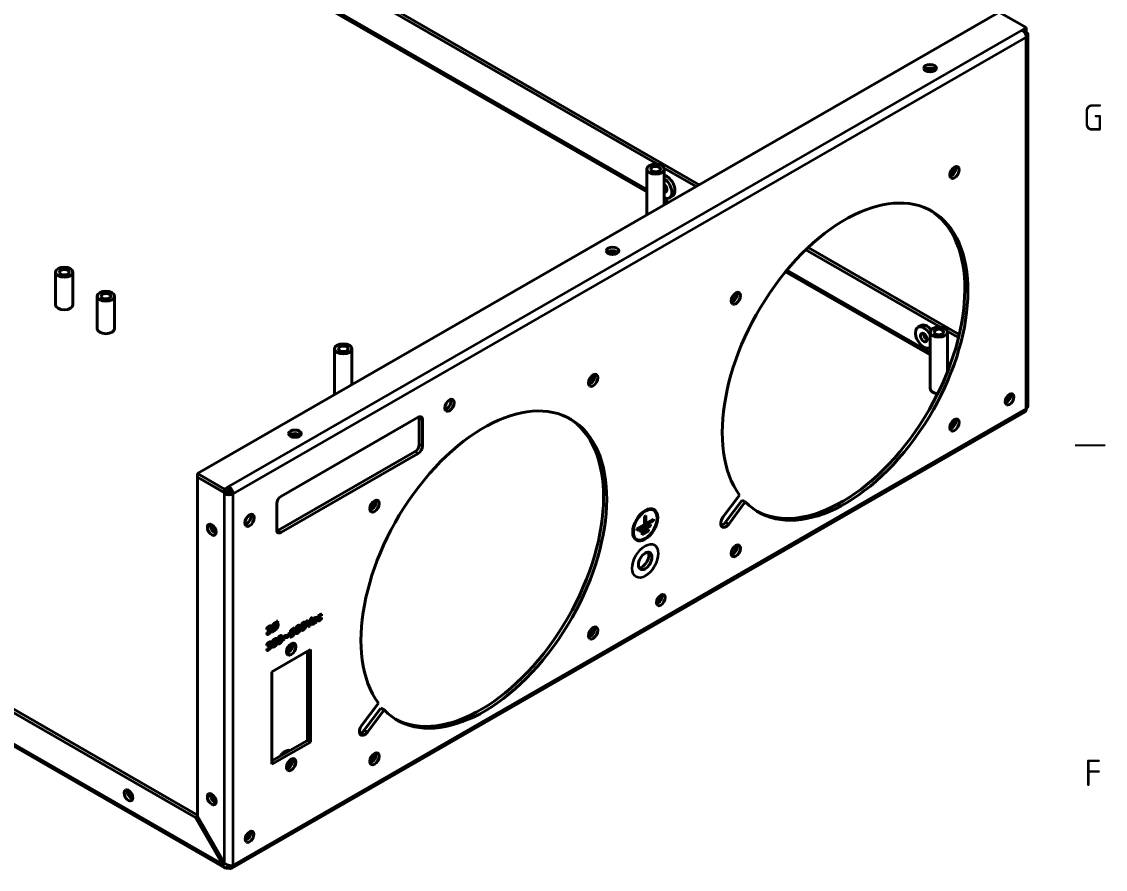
# Model space of a CAD drawing. Header units: millimetres. Extents: x 0 to 1682, y 0 to 1188.
# Drawn here: x 1403.5 to 1648.8, y 794.9 to 986.9 of the extents above; entities that cross this region are included whole.
import ezdxf

# ---------------------------------------------------------------- set-up
doc = ezdxf.new("R2010")
doc.units = ezdxf.units.MM
doc.header["$LTSCALE"] = 2
doc.layers.get('0').update_dxf_attribs({"color": 3, "lineweight": 25})
for name, color, linetype, lineweight in [('가시적인 것(ISO)', 3, 'Continuous', 40), ('가시적인 좁은 것(ISO)', 3, 'Continuous', 35), ('경계(ISO)', 7, 'Continuous', 25)]:
    doc.layers.add(name, color=color, linetype=linetype, lineweight=lineweight)
doc.styles.add('문자 텍스트_PSTEK_POSCO', font='isocp.shx')

# ---------------------------------------------------------------- blocks, each defined once
blk = doc.blocks.new('경계 Default Border')
at = {"layer": '경계(ISO)'}
blk.add_line((821, 445.5), (824.4, 445.5), dxfattribs=at)
at = {"layer": '경계(ISO)', "color": 2, "char_height": 3, "attachment_point": 7, "style": '문자 텍스트_PSTEK_POSCO'}
for s, insert in [('G', (821.88, 481.1)), ('F', (822.04, 406.87))]:
    blk.add_mtext(s, dxfattribs=dict(at, insert=insert))

msp = doc.modelspace()

# ---------------------------------------------------------------- linework, layer by layer
at = {"layer": '가시적인 것(ISO)'}
for p, q in [((1556.857, 949.985), (1403.705, 1038.179)), ((1547.377, 954.629), (1402.998, 1037.772)), ((1624.765, 989.091), (1443.275, 884.577)), ((1630.894, 985.562), (1624.765, 989.091)), ((1629.951, 985.019), (1630.894, 985.562)), ((1630.49, 984.512), (1630.894, 984.744)), ((1630.518, 984.473), (1630.894, 984.69)), ((1630.619, 984.313), (1630.894, 984.472)), ((1630.894, 984.69), (1630.846, 984.717)), ((1630.894, 984.744), (1630.894, 985.562)), ((1630.894, 984.69), (1630.894, 984.472)), ((1631.284, 900.011), (1631.284, 983.929)), ((1545.017, 943.167), (1545.017, 953.52)), ((1556.15, 949.578), (1548.91, 953.746)), ((1548.95, 945.432), (1548.95, 953.52)), ((1550.813, 947.4), (1550.106, 946.993)), ((1611.488, 917.71), (1581.007, 935.263)), ((1615.739, 916.077), (1581.54, 935.771)), ((1222.214, 933.665), (1442.775, 806.653)), ((1222.922, 934.073), (1443.275, 807.18)), ((1411.138, 922.795), (1411.138, 930.153)), ((1415.071, 922.795), (1415.071, 930.153)), ((1449.431, 795.282), (1216.349, 929.505)), ((1420.566, 917.366), (1420.566, 924.723)), ((1424.499, 917.366), (1424.499, 924.723)), ((1607.077, 918.089), (1606.37, 917.682)), ((1609.128, 903.792), (1609.128, 916.601)), ((1615.567, 915.361), (1613.021, 916.827)), ((1613.061, 907.589), (1613.061, 916.601)), ((1474.306, 902.447), (1474.306, 912.8)), ((1478.24, 904.712), (1478.24, 912.8)), ((1609.128, 913.116), (1609.031, 913.06)), ((1630.616, 898.566), (1451.011, 795.138)), ((1462.131, 879.389), (1493.243, 897.306)), ((1493.479, 891.17), (1493.479, 897.166)), ((1494.186, 896.758), (1494.186, 890.763)), ((1461.424, 871.621), (1492.536, 889.537)), ((1493.243, 889.13), (1462.131, 871.213)), ((1443.275, 884.577), (1443.275, 883.76)), ((1449.403, 881.048), (1443.275, 884.577)), ((1443.275, 883.76), (1449.403, 880.231)), ((1443.322, 883.732), (1443.275, 883.705)), ((1443.275, 883.705), (1449.403, 880.176)), ((1443.275, 806.943), (1443.275, 883.705)), ((1449.403, 881.048), (1450.346, 881.591)), ((1449.403, 880.231), (1449.403, 881.048)), ((1450.346, 880.774), (1450.346, 881.591)), ((1449.403, 880.231), (1450.346, 880.774)), ((1449.403, 880.176), (1450.11, 880.583)), ((1450.11, 880.365), (1449.403, 879.958)), ((1449.403, 879.958), (1449.403, 880.176)), ((1450.11, 880.583), (1450.063, 880.611)), ((1450.11, 880.583), (1450.11, 880.365)), ((1450.581, 880.365), (1451.288, 879.958)), ((1562.23, 874.644), (1565.997, 879.668)), ((1562.816, 873.517), (1566.582, 878.54)), ((1566.582, 878.54), (1567.289, 878.133)), ((1461.188, 871.761), (1461.188, 877.756)), ((1546.623, 876.403), (1546.627, 876.401)), ((1567.289, 878.133), (1563.523, 873.109)), ((1542.746, 871.658), (1546.517, 873.829)), ((1544.462, 874.831), (1544.792, 875.021)), ((1544.462, 874.831), (1544.466, 874.829)), ((1544.462, 873.033), (1544.462, 874.831)), ((1544.796, 875.019), (1544.466, 874.829)), ((1544.466, 874.829), (1544.466, 873.03)), ((1544.792, 875.021), (1544.796, 875.019)), ((1544.796, 873.22), (1544.796, 875.019)), ((1544.796, 873.225), (1546.512, 874.214)), ((1546.517, 874.211), (1544.796, 873.22)), ((1546.512, 874.214), (1546.517, 874.211)), ((1546.517, 873.829), (1546.517, 874.211)), ((1542.741, 872.042), (1544.462, 873.033)), ((1542.741, 872.042), (1542.746, 872.039)), ((1542.741, 871.66), (1542.741, 872.042)), ((1542.741, 871.66), (1542.746, 871.658)), ((1544.466, 873.03), (1542.746, 872.039)), ((1542.746, 872.039), (1542.746, 871.658)), ((1543.448, 871.632), (1545.805, 872.989)), ((1543.448, 871.632), (1543.453, 871.629)), ((1543.448, 871.25), (1543.448, 871.632)), ((1543.448, 871.25), (1543.453, 871.247)), ((1545.81, 872.986), (1543.453, 871.629)), ((1543.453, 871.247), (1545.81, 872.605)), ((1543.453, 871.629), (1543.453, 871.247)), ((1543.919, 871.085), (1545.334, 871.9)), ((1543.919, 871.085), (1543.924, 871.083)), ((1543.919, 870.704), (1543.919, 871.085)), ((1545.338, 871.897), (1543.924, 871.083)), ((1543.924, 870.701), (1545.338, 871.516)), ((1543.924, 871.083), (1543.924, 870.701)), ((1544.462, 873.033), (1544.466, 873.03)), ((1545.334, 871.9), (1545.338, 871.897)), ((1545.338, 871.516), (1545.338, 871.897)), ((1545.805, 872.989), (1545.81, 872.986)), ((1545.81, 872.605), (1545.81, 872.986)), ((1542.63, 869.471), (1542.635, 869.468)), ((1543.919, 870.704), (1543.924, 870.701)), ((1467.841, 851.148), (1468.209, 851.36)), ((1467.846, 851.145), (1468.214, 851.357)), ((1468.209, 851.36), (1468.214, 851.357)), ((1468.214, 851.357), (1468.522, 850.425)), ((1468.519, 850.435), (1468.824, 851.714)), ((1468.522, 850.425), (1468.829, 851.711)), ((1469.188, 851.918), (1468.702, 850.003)), ((1468.824, 851.714), (1469.183, 851.921)), ((1468.824, 851.714), (1468.829, 851.711)), ((1468.829, 851.711), (1469.188, 851.918)), ((1469.183, 851.921), (1469.188, 851.918)), ((1469.305, 851.264), (1469.305, 851.563)), ((1469.305, 851.563), (1469.309, 851.56)), ((1469.309, 851.262), (1469.309, 851.56)), ((1469.886, 851.5), (1469.886, 851.506)), ((1469.886, 851.5), (1469.89, 851.497)), ((1469.89, 851.497), (1469.89, 851.504)), ((1470.123, 851.954), (1470.128, 851.951)), ((1470.218, 851.715), (1470.218, 850.876)), ((1471.285, 851.888), (1471.327, 851.912)), ((1471.285, 851.888), (1471.29, 851.885)), ((1471.332, 852.356), (1471.29, 852.332)), ((1471.29, 851.885), (1471.332, 851.91)), ((1471.327, 852.688), (1471.332, 852.685)), ((1471.327, 851.912), (1471.332, 851.91)), ((1471.332, 852.685), (1471.332, 852.356)), ((1471.332, 851.91), (1471.332, 851.58)), ((1458.97, 849.239), (1458.97, 849.589)), ((1458.97, 849.589), (1458.974, 849.586)), ((1458.97, 849.239), (1458.974, 849.237)), ((1458.974, 849.237), (1458.974, 849.586)), ((1459.004, 849.254), (1458.974, 849.237)), ((1459.238, 849.176), (1459.294, 849.209)), ((1459.238, 848.889), (1459.238, 849.176)), ((1459.238, 849.176), (1459.242, 849.174)), ((1459.242, 849.174), (1459.299, 849.206)), ((1459.242, 848.886), (1459.242, 849.174)), ((1459.303, 848.921), (1459.242, 848.886)), ((1459.692, 849.313), (1459.692, 849.297)), ((1459.855, 850.05), (1459.86, 850.048)), ((1459.892, 849.306), (1459.897, 849.304)), ((1460.169, 848.575), (1460.346, 848.985)), ((1460.174, 848.572), (1460.351, 848.982)), ((1460.339, 848.989), (1460.344, 848.986)), ((1460.484, 848.948), (1460.37, 848.685)), ((1460.54, 849.425), (1460.993, 850.486)), ((1460.998, 850.484), (1460.543, 849.418)), ((1460.644, 849.321), (1461.101, 850.39)), ((1461.154, 850.86), (1461.251, 851.086)), ((1461.154, 850.86), (1461.159, 850.858)), ((1461.159, 850.858), (1461.256, 851.083)), ((1461.251, 851.086), (1461.451, 851.201)), ((1461.251, 851.086), (1461.256, 851.083)), ((1461.256, 851.083), (1461.455, 851.198)), ((1461.455, 851.198), (1461.294, 850.823)), ((1461.299, 850.82), (1461.303, 850.818)), ((1461.451, 851.201), (1461.455, 851.198)), ((1464.314, 849.116), (1465.251, 849.656)), ((1464.314, 848.198), (1464.314, 849.116)), ((1464.314, 849.116), (1464.318, 849.114)), ((1464.318, 849.114), (1465.256, 849.654)), ((1464.318, 848.195), (1464.318, 849.114)), ((1465.256, 849.345), (1464.654, 848.998)), ((1464.654, 848.998), (1464.654, 848.727)), ((1465.251, 849.656), (1465.256, 849.654)), ((1465.256, 849.654), (1465.256, 849.345)), ((1466.368, 850.184), (1466.373, 850.181)), ((1466.864, 849.065), (1466.869, 849.062)), ((1467.607, 850.897), (1467.612, 850.894)), ((1468.327, 849.792), (1467.841, 851.148)), ((1467.841, 851.148), (1467.846, 851.145)), ((1468.332, 849.79), (1467.846, 851.145)), ((1468.327, 849.792), (1468.332, 849.79)), ((1468.702, 850.003), (1468.332, 849.79)), ((1469.305, 851.264), (1469.309, 851.262)), ((1469.338, 851.278), (1469.309, 851.262)), ((1469.311, 850.433), (1469.316, 850.43)), ((1469.883, 851.011), (1469.883, 851.26)), ((1469.883, 851.011), (1469.888, 851.008)), ((1469.883, 850.689), (1469.883, 850.81)), ((1469.883, 850.689), (1469.888, 850.686)), ((1469.888, 851.264), (1469.888, 851.008)), ((1470.218, 850.876), (1469.888, 850.686)), ((1469.888, 850.686), (1469.888, 850.817)), ((1470.531, 851.206), (1470.535, 851.203)), ((1458.928, 848.423), (1458.963, 848.443)), ((1458.928, 848.068), (1458.928, 848.423)), ((1458.928, 848.423), (1458.933, 848.42)), ((1458.928, 848.068), (1458.933, 848.065)), ((1458.933, 848.42), (1458.967, 848.44)), ((1458.933, 848.065), (1458.933, 848.42)), ((1458.963, 848.443), (1458.967, 848.44)), ((1459.238, 848.889), (1459.242, 848.886)), ((1460.169, 848.575), (1460.174, 848.572)), ((1460.37, 848.685), (1460.174, 848.572)), ((1460.98, 846.447), (1460.98, 846.441)), ((1461.122, 847.156), (1461.126, 847.154)), ((1462.299, 847.84), (1462.303, 847.837)), ((1462.676, 846.904), (1462.681, 846.901)), ((1462.927, 847.043), (1462.681, 846.901)), ((1463.341, 847.877), (1463.346, 847.874)), ((1463.355, 847.422), (1463.36, 847.419)), ((1463.768, 848.254), (1464.014, 848.396)), ((1463.768, 848.254), (1463.773, 848.251)), ((1463.773, 848.251), (1464.019, 848.393)), ((1464.014, 848.396), (1464.019, 848.393)), ((1464.253, 847.868), (1464.285, 847.886)), ((1464.253, 847.511), (1464.253, 847.868)), ((1464.253, 847.868), (1464.258, 847.865)), ((1464.253, 847.511), (1464.258, 847.509)), ((1464.258, 847.865), (1464.29, 847.883)), ((1464.258, 847.509), (1464.258, 847.865)), ((1464.285, 847.886), (1464.29, 847.883)), ((1464.314, 848.198), (1464.318, 848.195)), ((1464.349, 848.213), (1464.318, 848.195)), ((1465.177, 848.889), (1465.182, 848.886)), ((1465.626, 848.352), (1465.63, 848.349)), ((1458.928, 844.804), (1458.963, 844.824)), ((1458.928, 844.449), (1458.928, 844.804)), ((1458.928, 844.804), (1458.933, 844.801)), ((1458.928, 844.449), (1458.933, 844.446)), ((1458.933, 844.801), (1458.967, 844.821)), ((1458.933, 844.446), (1458.933, 844.801)), ((1458.963, 844.824), (1458.967, 844.821)), ((1458.97, 845.62), (1458.97, 845.97)), ((1458.97, 845.97), (1458.974, 845.967)), ((1458.97, 845.62), (1458.974, 845.618)), ((1458.974, 845.618), (1458.974, 845.967)), ((1459.004, 845.635), (1458.974, 845.618)), ((1459.238, 845.557), (1459.294, 845.59)), ((1459.238, 845.27), (1459.238, 845.557)), ((1459.238, 845.557), (1459.242, 845.555)), ((1459.238, 845.27), (1459.242, 845.267)), ((1459.242, 845.555), (1459.299, 845.587)), ((1459.242, 845.267), (1459.242, 845.555)), ((1459.303, 845.302), (1459.242, 845.267)), ((1459.692, 845.694), (1459.692, 845.678)), ((1459.855, 846.431), (1459.86, 846.429)), ((1459.892, 845.687), (1459.897, 845.685)), ((1460.127, 839.674), (1468.848, 844.696)), ((1460.235, 845.262), (1460.24, 845.259)), ((1460.263, 846.087), (1460.268, 846.084)), ((1460.391, 846.053), (1460.391, 846.057)), ((1460.391, 846.053), (1460.395, 846.05)), ((1460.395, 846.05), (1460.395, 846.057)), ((1460.796, 846.439), (1460.801, 846.436)), ((1461.146, 846.418), (1461.151, 846.416)), ((1461.556, 846.008), (1461.561, 846.006)), ((1468.141, 824.12), (1468.141, 844.289)), ((1468.848, 844.696), (1468.848, 823.713)), ((1460.127, 818.691), (1460.127, 839.674)), ((1480.442, 827.545), (1484.208, 832.569)), ((1481.027, 826.418), (1484.793, 831.441)), ((1485.5, 831.034), (1481.734, 826.01)), ((1484.793, 831.441), (1485.5, 831.034)), ((1460.127, 819.505), (1468.141, 824.12)), ((1468.848, 823.713), (1460.127, 818.691)), ((1468.141, 824.12), (1468.848, 823.713)), ((1443.276, 806.942), (1442.775, 806.653)), ((1442.775, 806.653), (1448.903, 796.039)), ((1449.403, 796.329), (1443.275, 806.943)), ((1449.404, 796.328), (1448.903, 796.039))]:
    msp.add_line(p, q, dxfattribs=at)
for centre, major_axis, ratio, start_param, end_param in [((1629.951, 983.929), (0.665, -1.155), 0.5780931, 2.1054479, 2.3581282), ((1629.951, 983.929), (0.665, -1.155), 0.5780931, 0.7873319, 2.1054479), ((1629.951, 983.929), (1.333, 0), 0.5758617, 5.4977871, 7.0685835), ((1609.115, 975.569), (-1.433, 0), 0.5758617, 3.6597059, 5.765072), ((1609.115, 975.569), (-1.081, 0), 0.5758617, 3.5183598, 5.9064182), ((1549.482, 949.711), (1.331, -2.311), 0.5780931, 0, 2.6440245), ((1613.923, 953.171), (0.539, 0.936), 0.5780931, 3.4445427, 5.9802352), ((1613.923, 953.171), (0.749, 1.3), 0.5780931, 3.631445, 5.793333), ((1548.775, 949.304), (1.331, -2.311), 0.5780931, 5.5928379, 8.5481965), ((1548.775, 949.304), (0.539, -0.936), 0.5780931, 5.7312281, 8.4098063), ((1589.881, 909.898), (-19.629, -34.086), 0.5780931, 6.118561, 12.3169751), ((1549.482, 949.711), (0.539, -0.936), 0.5780931, 4.7300346, 5.5715633), ((1589.174, 910.305), (-19.629, -34.086), 0.5780931, 0.0179436, 3.1236491), ((1537.225, 934.171), (-1.433, 0), 0.5758617, 3.6597059, 5.765072), ((1537.225, 934.171), (-1.081, 0), 0.5758617, 3.5183598, 5.9064182), ((1564.426, 924.668), (0.539, 0.936), 0.5780931, 3.4445427, 5.9802352), ((1564.426, 924.668), (0.749, 1.3), 0.5780931, 3.631445, 5.793333), ((1413.105, 922.795), (1.967, 0), 0.5758617, 3.1415927, 6.2831853), ((1607.7, 915.371), (1.331, -2.311), 0.5780931, 1.4993919, 6.3584572), ((1608.408, 915.778), (-1.331, 2.311), 0.5780931, 4.9763047, 6.2831853), ((1422.533, 917.366), (1.967, 0), 0.5758617, 3.1415927, 6.2831853), ((1608.408, 915.778), (0.539, -0.936), 0.5780931, 3.8532147, 5.5715633), ((1532.134, 906.072), (0.539, 0.936), 0.5780931, 3.4445427, 5.9802352), ((1532.134, 906.072), (0.749, 1.3), 0.5780931, 3.631445, 5.793333), ((1508.093, 862.799), (-19.629, -34.086), 0.5780931, 6.118561, 12.3169751), ((1611.095, 903.792), (-1.967, 0), 0.5758617, 0, 1.4536041), ((1499.607, 900.422), (0.749, 1.3), 0.5780931, 3.631445, 5.793333), ((1626.415, 901.774), (-0.539, -0.936), 0.5780931, 0.4043242, 2.7372684), ((1626.415, 901.774), (0.699, 1.213), 0.5780931, 3.669935, 5.7548429), ((1629.951, 899.721), (0.665, -1.155), 0.5780931, 0, 0.7873319), ((1507.386, 863.206), (-19.629, -34.086), 0.5780931, 0.0179436, 3.1236491), ((1493.243, 896.215), (0.665, 1.155), 0.5780931, 5.4958534, 7.0666498), ((1492.536, 896.623), (0.665, 1.155), 0.5780931, 5.4958534, 5.7254011), ((1613.923, 895.943), (0.539, 0.936), 0.5780931, 3.4445427, 5.9802352), ((1613.923, 895.943), (0.749, 1.3), 0.5780931, 3.631445, 5.793333), ((1465.336, 892.772), (-1.433, 0), 0.5758617, 3.6597059, 5.765072), ((1465.336, 892.772), (-1.081, 0), 0.5758617, 3.5183598, 5.9064182), ((1492.536, 890.627), (0.665, 1.155), 0.5780931, 3.9250571, 5.4958534), ((1493.243, 890.22), (-0.665, -1.155), 0.5780931, 0.7834645, 2.3542608), ((1450.346, 880.501), (-0.665, 1.155), 0.5780931, 5.2470406, 5.4997209), ((1450.346, 880.501), (-0.665, 1.155), 0.5780931, 3.9289245, 5.2470406), ((1450.346, 880.501), (-1.333, 0), 0.5758617, 0.7853982, 2.3561945), ((1450.346, 880.501), (0.333, 0), 0.5758617, 3.9269908, 5.4977871), ((1450.346, 880.501), (0.166, -0.289), 0.5780931, 0.7873319, 2.3581282), ((1462.131, 878.299), (0.665, 1.155), 0.5780931, 0.7834645, 2.3542608), ((1482.637, 877.569), (0.539, 0.936), 0.5780931, 3.4445427, 5.9802352), ((1482.637, 877.569), (0.749, 1.3), 0.5780931, 3.631445, 5.793333), ((1544.627, 872.937), (-1.996, -3.466), 0.5780931, 3.1415927, 6.2831853), ((1544.627, 872.937), (-1.896, -3.293), 0.5780931, 0.0012381, 3.1403545), ((1454.353, 874.362), (0.749, 1.3), 0.5780931, 3.631445, 5.793333), ((1562.877, 873.877), (-0.832, -1.444), 0.5780931, 4.5053791, 7.6469717), ((1562.17, 874.284), (0.832, 1.444), 0.5780931, 3.5788385, 4.5053791), ((1447.187, 872.238), (0.699, -1.213), 0.5780931, 3.669935, 5.7548429), ((1447.187, 872.238), (-0.539, 0.936), 0.5780931, 0.4043242, 2.7372684), ((1462.131, 872.304), (-0.665, -1.155), 0.5780931, 5.4958534, 7.0666498), ((1461.424, 872.711), (0.665, 1.155), 0.5780931, 3.6993769, 3.9250571), ((1543.919, 865.169), (-1.081, -1.878), 0.5780931, 0.3317813, 2.8098113), ((1564.426, 867.439), (0.539, 0.936), 0.5780931, 3.4445427, 5.9802352), ((1564.426, 867.439), (0.749, 1.3), 0.5780931, 3.631445, 5.793333), ((1547.455, 856.304), (-0.539, -0.936), 0.5780931, 0.4043242, 2.7372684), ((1547.455, 856.304), (0.699, 1.213), 0.5780931, 3.669935, 5.7548429), ((1532.134, 848.844), (0.539, 0.936), 0.5780931, 3.4445427, 5.9802352), ((1532.134, 848.844), (0.749, 1.3), 0.5780931, 3.631445, 5.793333), ((1463.781, 845.181), (0.539, 0.936), 0.5780931, 3.4445427, 5.9802352), ((1463.781, 845.181), (0.749, 1.3), 0.5780931, 3.631445, 5.793333), ((1481.088, 826.778), (-0.832, -1.444), 0.5780931, 4.5053791, 7.6469717), ((1480.381, 827.185), (0.832, 1.444), 0.5780931, 3.5788385, 4.5053791), ((1463.074, 819.427), (1.331, 2.311), 0.5780931, 0.1635833, 1.4033456), ((1463.781, 819.02), (0.539, 0.936), 0.5780931, 3.4445427, 5.9802352), ((1463.781, 819.02), (0.749, 1.3), 0.5780931, 3.631445, 5.793333), ((1482.637, 820.34), (0.539, 0.936), 0.5780931, 3.4445427, 5.9802352), ((1482.637, 820.34), (0.749, 1.3), 0.5780931, 3.631445, 5.793333), ((1428.331, 812.079), (0.699, -1.213), 0.5780931, 3.669935, 5.7548429), ((1428.331, 812.079), (-0.539, 0.936), 0.5780931, 0.4043242, 2.7372684), ((1447.187, 811.194), (0.699, -1.213), 0.5780931, 3.669935, 5.7548429), ((1447.187, 811.194), (-0.539, 0.936), 0.5780931, 0.4043242, 2.7372684), ((1454.353, 802.69), (-0.539, -0.936), 0.5780931, 0.4043242, 2.7372684), ((1454.353, 802.69), (0.699, 1.213), 0.5780931, 3.669935, 5.7548429), ((1450.346, 796.294), (0.665, -1.155), 0.5780931, 5.4997209, 7.0705172)]:
    msp.add_ellipse(centre, major_axis=major_axis, ratio=ratio, start_param=start_param, end_param=end_param, dxfattribs=at)
for centre, major_axis, ratio in [((1609.115, 976.386), (-1.433, 0), 0.5758617), ((1546.984, 953.52), (-1.967, 0), 0.5758617), ((1546.984, 953.52), (-1.081, 0), 0.5758617), ((1614.63, 952.764), (-0.749, -1.3), 0.5780931), ((1537.225, 934.988), (-1.433, 0), 0.5758617), ((1413.105, 930.153), (-1.967, 0), 0.5758617), ((1413.105, 930.153), (-1.081, 0), 0.5758617), ((1422.533, 924.723), (-1.967, 0), 0.5758617), ((1422.533, 924.723), (-1.081, 0), 0.5758617), ((1565.133, 924.26), (-0.749, -1.3), 0.5780931), ((1611.095, 916.601), (-1.967, 0), 0.5758617), ((1607.7, 915.371), (-0.539, 0.936), 0.5780931), ((1611.095, 916.601), (-1.081, 0), 0.5758617), ((1476.273, 912.8), (-1.967, 0), 0.5758617), ((1476.273, 912.8), (-1.081, 0), 0.5758617), ((1532.841, 905.665), (-0.749, -1.3), 0.5780931), ((1500.315, 900.015), (-0.749, -1.3), 0.5780931), ((1627.122, 901.367), (-0.699, -1.213), 0.5780931), ((1614.63, 895.536), (-0.749, -1.3), 0.5780931), ((1465.336, 893.59), (-1.433, 0), 0.5758617), ((1483.344, 877.161), (-0.749, -1.3), 0.5780931), ((1544.631, 872.934), (-1.996, -3.466), 0.5780931), ((1544.631, 872.934), (-1.896, -3.293), 0.5780931), ((1455.06, 873.954), (-0.749, -1.3), 0.5780931), ((1446.48, 871.831), (-0.699, 1.213), 0.5780931), ((1565.133, 867.032), (-0.749, -1.3), 0.5780931), ((1544.627, 864.762), (-1.081, -1.878), 0.5780931), ((1548.162, 855.897), (-0.699, -1.213), 0.5780931), ((1532.841, 848.437), (-0.749, -1.3), 0.5780931), ((1464.488, 844.774), (-0.749, -1.3), 0.5780931), ((1464.488, 818.613), (-0.749, -1.3), 0.5780931), ((1483.344, 819.933), (-0.749, -1.3), 0.5780931), ((1427.624, 811.672), (-0.699, 1.213), 0.5780931), ((1446.48, 810.787), (-0.699, 1.213), 0.5780931), ((1455.06, 802.283), (-0.699, -1.213), 0.5780931)]:
    msp.add_ellipse(centre, major_axis=major_axis, ratio=ratio, dxfattribs=at)
for points, degree, knots in [([(1631.279, 900.01), (1631.281, 899.862), (1631.249, 899.714), (1631.183, 899.573), (1631.116, 899.432), (1631.017, 899.298), (1630.894, 899.179)], 3, [0.78539816, 0.78539816, 0.78539816, 0.78539816, 1.17745307, 1.17745307, 1.17745307, 1.57079633, 1.57079633, 1.57079633, 1.57079633]), ([(1469.686, 851.843), (1469.961, 852.002), (1470.107, 851.963), (1470.123, 851.954)], 2, [0, 0, 0, 1, 1.1527849, 1.1527849, 1.1527849]), ([(1470.531, 851.206), (1470.466, 851.244), (1470.382, 851.422), (1470.382, 851.587)], 2, [0.1280743, 0.1280743, 0.1280743, 1, 2, 2, 2]), ([(1459.585, 849.569), (1459.585, 849.619), (1459.559, 849.644), (1459.553, 849.648)], 2, [0, 0, 0, 1, 1.2862951, 1.2862951, 1.2862951]), ([(1459.622, 848.918), (1459.622, 848.991), (1459.59, 849.017), (1459.586, 849.02)], 2, [0, 0, 0, 1, 1.1395884, 1.1395884, 1.1395884]), ([(1459.692, 849.302), (1459.74, 849.321), (1459.834, 849.334), (1459.88, 849.313)], 2, [0.0467922, 0.0467922, 0.0467922, 1, 2, 2, 2]), ([(1460.339, 848.989), (1460.243, 849.044), (1460.134, 849.304), (1460.134, 849.511)], 2, [0.0339554, 0.0339554, 0.0339554, 1, 2, 2, 2]), ([(1460.645, 849.322), (1460.683, 849.311), (1460.769, 849.327), (1460.819, 849.356)], 2, [0.0628162, 0.0628162, 0.0628162, 1, 2, 2, 2]), ([(1461.144, 850.092), (1461.144, 850.183), (1461.119, 850.343), (1461.1, 850.386)], 2, [0, 0, 0, 1, 1.9274855, 1.9274855, 1.9274855]), ([(1465.998, 850.12), (1466.151, 850.207), (1466.318, 850.212), (1466.368, 850.184)], 2, [0, 0, 0, 1, 1.6402129, 1.6402129, 1.6402129]), ([(1466.186, 849.377), (1466.186, 849.681), (1466.128, 849.814), (1466.104, 849.829)], 2, [0, 0, 0, 1, 1.3655166, 1.3655166, 1.3655166]), ([(1467.237, 850.833), (1467.39, 850.921), (1467.557, 850.926), (1467.607, 850.897)], 2, [0, 0, 0, 1, 1.6402129, 1.6402129, 1.6402129]), ([(1467.425, 850.091), (1467.425, 850.394), (1467.366, 850.528), (1467.343, 850.542)], 2, [0, 0, 0, 1, 1.3655166, 1.3655166, 1.3655166]), ([(1469.311, 850.433), (1469.31, 850.434), (1469.215, 850.491), (1469.215, 850.658)], 2, [0.9855222, 0.9855222, 0.9855222, 1, 2, 2, 2]), ([(1469.583, 850.791), (1469.587, 850.789), (1469.632, 850.779), (1469.711, 850.824)], 2, [0.8906162, 0.8906162, 0.8906162, 1, 2, 2, 2]), ([(1461.929, 847.776), (1462.081, 847.864), (1462.248, 847.869), (1462.299, 847.84)], 2, [0, 0, 0, 1, 1.6402129, 1.6402129, 1.6402129]), ([(1462.117, 847.034), (1462.117, 847.337), (1462.058, 847.471), (1462.034, 847.486)], 2, [0, 0, 0, 1, 1.3655166, 1.3655166, 1.3655166]), ([(1463.355, 847.422), (1463.351, 847.424), (1463.319, 847.445), (1463.286, 847.47)], 2, [0.8718448, 0.8718448, 0.8718448, 1, 2, 2, 2]), ([(1463.517, 847.74), (1463.539, 847.729), (1463.586, 847.721), (1463.613, 847.737)], 2, [0.1671871, 0.1671871, 0.1671871, 1, 2, 2, 2]), ([(1464.654, 848.733), (1464.681, 848.75), (1464.757, 848.797), (1464.779, 848.809)], 2, [0.0810195, 0.0810195, 0.0810195, 1, 2, 2, 2]), ([(1464.934, 848.376), (1464.934, 848.435), (1464.902, 848.479), (1464.888, 848.488)], 2, [0, 0, 0, 1, 1.526905, 1.526905, 1.526905]), ([(1459.585, 845.95), (1459.585, 846), (1459.559, 846.025), (1459.553, 846.029)], 2, [0, 0, 0, 1, 1.2862951, 1.2862951, 1.2862951]), ([(1459.622, 845.299), (1459.622, 845.372), (1459.59, 845.398), (1459.586, 845.401)], 2, [0, 0, 0, 1, 1.1395884, 1.1395884, 1.1395884]), ([(1459.692, 845.683), (1459.74, 845.702), (1459.834, 845.715), (1459.88, 845.694)], 2, [0.0467922, 0.0467922, 0.0467922, 1, 2, 2, 2]), ([(1460.235, 845.262), (1460.187, 845.29), (1460.129, 845.415), (1460.129, 845.513)], 2, [0.2019883, 0.2019883, 0.2019883, 1, 2, 2, 2]), ([(1460.263, 846.087), (1460.235, 846.103), (1460.167, 846.201), (1460.167, 846.325)], 2, [0.6298273, 0.6298273, 0.6298273, 1, 2, 2, 2]), ([(1460.536, 845.619), (1460.537, 845.619), (1460.602, 845.586), (1460.704, 845.645)], 2, [0.9825903, 0.9825903, 0.9825903, 1, 2, 2, 2]), ([(1460.898, 845.952), (1460.898, 846.033), (1460.866, 846.06), (1460.862, 846.062)], 2, [0, 0, 0, 1, 1.0941449, 1.0941449, 1.0941449]), ([(1448.903, 796.039), (1449.027, 795.541), (1449.39, 795.192), (1449.855, 795.151), (1449.912, 795.146), (1449.97, 795.146), (1450.029, 795.149)], 3, [0, 0, 0, 0, 1.1738524, 1.1738524, 1.1738524, 1.3181161, 1.3181161, 1.3181161, 1.3181161]), ([(1451.288, 795.751), (1450.918, 795.682), (1450.32, 795.758), (1449.836, 796.018), (1449.675, 796.104), (1449.526, 796.209), (1449.403, 796.329)], 3, [0, 0, 0, 0, 1.1774531, 1.1774531, 1.1774531, 1.5707963, 1.5707963, 1.5707963, 1.5707963])]:
    msp.add_open_spline(points, degree=degree, knots=knots, dxfattribs=at)
for points, degree in [([(1469.305, 851.563), (1469.354, 851.607), (1469.574, 851.779), (1469.686, 851.843)], 2), ([(1469.309, 851.56), (1469.359, 851.604), (1469.579, 851.776), (1469.691, 851.841)], 2), ([(1469.629, 851.533), (1469.571, 851.5), (1469.412, 851.36), (1469.338, 851.278)], 2), ([(1469.4, 851.119), (1469.49, 851.222), (1469.741, 851.406), (1469.886, 851.5)], 2), ([(1469.404, 851.116), (1469.495, 851.219), (1469.746, 851.403), (1469.89, 851.497)], 2), ([(1469.89, 851.504), (1469.89, 851.606), (1469.76, 851.609), (1469.629, 851.533)], 2), ([(1469.691, 851.841), (1469.966, 851.999), (1470.218, 851.932), (1470.218, 851.715)], 2), ([(1469.886, 851.506), (1469.886, 851.579), (1469.852, 851.601)], 2), ([(1470.382, 851.587), (1470.382, 851.764), (1470.478, 852.067), (1470.562, 852.195)], 2), ([(1470.387, 851.584), (1470.387, 851.761), (1470.483, 852.065), (1470.566, 852.192)], 2), ([(1470.555, 851.193), (1470.476, 851.229), (1470.387, 851.42), (1470.387, 851.584)], 2), ([(1470.562, 852.195), (1470.641, 852.317), (1470.856, 852.516), (1470.973, 852.583)], 2), ([(1470.566, 852.192), (1470.646, 852.315), (1470.861, 852.513), (1470.978, 852.58)], 2), ([(1470.994, 852.314), (1470.867, 852.241), (1470.727, 851.955), (1470.727, 851.78)], 2), ([(1470.727, 851.78), (1470.727, 851.594), (1470.876, 851.497), (1471, 851.569)], 2), ([(1470.805, 851.544), (1470.878, 851.504), (1470.995, 851.571)], 2), ([(1470.973, 852.583), (1471.061, 852.634), (1471.238, 852.688), (1471.327, 852.688)], 2), ([(1470.978, 852.58), (1471.066, 852.631), (1471.243, 852.685), (1471.332, 852.685)], 2), ([(1471.19, 851.434), (1471.142, 851.391), (1471.057, 851.326), (1470.987, 851.286)], 2), ([(1471.177, 852.364), (1471.141, 852.367), (1471.05, 852.346), (1470.994, 852.314)], 2), ([(1470.995, 851.571), (1471.058, 851.608), (1471.152, 851.695), (1471.186, 851.739)], 2), ([(1471, 851.569), (1471.063, 851.605), (1471.157, 851.692), (1471.191, 851.736)], 2), ([(1471.29, 852.332), (1471.269, 852.343), (1471.212, 852.363), (1471.177, 852.364)], 2), ([(1471.186, 851.739), (1471.22, 851.78), (1471.268, 851.858), (1471.285, 851.888)], 2), ([(1471.332, 851.58), (1471.303, 851.549), (1471.229, 851.469), (1471.19, 851.434)], 2), ([(1471.191, 851.736), (1471.224, 851.777), (1471.272, 851.856), (1471.29, 851.885)], 2), ([(1458.97, 849.589), (1459.043, 849.667), (1459.29, 849.877), (1459.42, 849.952)], 2), ([(1458.974, 849.586), (1459.048, 849.664), (1459.295, 849.875), (1459.425, 849.949)], 2), ([(1459.152, 849.426), (1459.112, 849.386), (1459.025, 849.28), (1459.004, 849.254)], 2), ([(1459.363, 849.598), (1459.311, 849.568), (1459.202, 849.478), (1459.152, 849.426)], 2), ([(1459.294, 849.209), (1459.358, 849.246), (1459.467, 849.322), (1459.505, 849.363)], 2), ([(1459.299, 849.206), (1459.363, 849.243), (1459.472, 849.319), (1459.509, 849.361)], 2), ([(1459.526, 849.027), (1459.48, 849.019), (1459.352, 848.95), (1459.303, 848.921)], 2), ([(1459.521, 849.656), (1459.487, 849.656), (1459.395, 849.617), (1459.363, 849.598)], 2), ([(1459.42, 849.952), (1459.546, 850.024), (1459.732, 850.081), (1459.797, 850.07)], 2), ([(1459.425, 849.949), (1459.551, 850.022), (1459.736, 850.078), (1459.802, 850.067)], 2), ([(1459.505, 849.363), (1459.543, 849.406), (1459.585, 849.505), (1459.585, 849.569)], 2), ([(1459.509, 849.361), (1459.547, 849.404), (1459.59, 849.502), (1459.59, 849.566)], 2), ([(1459.59, 849.566), (1459.59, 849.616), (1459.55, 849.655), (1459.521, 849.656)], 2), ([(1459.626, 848.915), (1459.626, 848.988), (1459.571, 849.035), (1459.526, 849.027)], 2), ([(1459.551, 848.695), (1459.583, 848.742), (1459.622, 848.845), (1459.622, 848.918)], 2), ([(1459.555, 848.693), (1459.587, 848.739), (1459.626, 848.842), (1459.626, 848.915)], 2), ([(1459.946, 849.84), (1459.946, 849.699), (1459.806, 849.41), (1459.692, 849.313)], 2), ([(1459.692, 849.297), (1459.742, 849.318), (1459.838, 849.331), (1459.884, 849.31)], 2), ([(1459.797, 850.07), (1459.83, 850.065), (1459.855, 850.05)], 2), ([(1459.802, 850.067), (1459.874, 850.057), (1459.946, 849.939), (1459.946, 849.84)], 2), ([(1459.983, 849.097), (1459.983, 848.976), (1459.906, 848.734), (1459.832, 848.622)], 2), ([(1459.88, 849.313), (1459.886, 849.31), (1459.892, 849.306)], 2), ([(1459.884, 849.31), (1459.927, 849.292), (1459.983, 849.189), (1459.983, 849.097)], 2), ([(1460.134, 849.511), (1460.134, 849.905), (1460.498, 850.573), (1460.818, 850.757)], 2), ([(1460.139, 849.508), (1460.139, 849.902), (1460.503, 850.57), (1460.823, 850.754)], 2), ([(1460.351, 848.982), (1460.25, 849.037), (1460.139, 849.302), (1460.139, 849.508)], 2), ([(1460.823, 849.05), (1460.73, 848.997), (1460.556, 848.944), (1460.484, 848.948)], 2), ([(1460.499, 849.715), (1460.499, 849.863), (1460.554, 850.106), (1460.599, 850.198)], 2), ([(1460.543, 849.418), (1460.521, 849.468), (1460.499, 849.616), (1460.499, 849.715)], 2), ([(1460.599, 850.198), (1460.649, 850.296), (1460.758, 850.413), (1460.824, 850.451)], 2), ([(1460.824, 849.353), (1460.774, 849.324), (1460.685, 849.308), (1460.644, 849.321)], 2), ([(1460.818, 850.757), (1460.91, 850.81), (1461.078, 850.862), (1461.154, 850.86)], 2), ([(1460.819, 849.356), (1460.882, 849.392), (1461.004, 849.53), (1461.046, 849.618)], 2), ([(1460.823, 850.754), (1460.915, 850.807), (1461.083, 850.859), (1461.159, 850.858)], 2), ([(1461.333, 849.58), (1461.241, 849.41), (1460.984, 849.143), (1460.823, 849.05)], 2), ([(1460.824, 850.451), (1460.869, 850.477), (1460.962, 850.498), (1460.998, 850.484)], 2), ([(1461.051, 849.615), (1461.009, 849.527), (1460.887, 849.389), (1460.824, 849.353)], 2), ([(1461.046, 849.618), (1461.091, 849.714), (1461.144, 849.944), (1461.144, 850.092)], 2), ([(1461.148, 850.09), (1461.148, 849.941), (1461.096, 849.711), (1461.051, 849.615)], 2), ([(1461.101, 850.39), (1461.123, 850.347), (1461.148, 850.18), (1461.148, 850.09)], 2), ([(1461.294, 850.823), (1461.296, 850.822), (1461.299, 850.82)], 2), ([(1461.294, 850.823), (1461.397, 850.768), (1461.508, 850.504), (1461.508, 850.297)], 2), ([(1461.508, 850.297), (1461.508, 850.111), (1461.42, 849.743), (1461.333, 849.58)], 2), ([(1464.779, 848.809), (1464.881, 848.868), (1465.053, 848.919), (1465.12, 848.909)], 2), ([(1464.784, 848.807), (1464.886, 848.865), (1465.057, 848.917), (1465.125, 848.906)], 2), ([(1465.12, 848.909), (1465.151, 848.904), (1465.177, 848.889)], 2), ([(1465.125, 848.906), (1465.205, 848.892), (1465.295, 848.74), (1465.295, 848.595)], 2), ([(1465.453, 848.955), (1465.453, 849.172), (1465.511, 849.513), (1465.578, 849.663)], 2), ([(1465.576, 848.391), (1465.511, 848.461), (1465.453, 848.743), (1465.453, 848.955)], 2), ([(1465.457, 848.952), (1465.457, 849.169), (1465.516, 849.511), (1465.582, 849.66)], 2), ([(1465.581, 848.389), (1465.516, 848.458), (1465.457, 848.74), (1465.457, 848.952)], 2), ([(1465.578, 849.663), (1465.644, 849.81), (1465.854, 850.037), (1465.998, 850.12)], 2), ([(1465.582, 849.66), (1465.649, 849.807), (1465.859, 850.034), (1466.003, 850.117)], 2), ([(1465.814, 849.156), (1465.814, 849.461), (1465.901, 849.756), (1466.003, 849.815)], 2), ([(1466.003, 848.716), (1465.901, 848.658), (1465.814, 848.857), (1465.814, 849.156)], 2), ([(1465.998, 848.719), (1466.099, 848.777), (1466.186, 849.076), (1466.186, 849.377)], 2), ([(1466.003, 850.117), (1466.155, 850.205), (1466.359, 850.211), (1466.425, 850.139)], 2), ([(1466.003, 849.815), (1466.105, 849.874), (1466.191, 849.678), (1466.191, 849.375)], 2), ([(1466.191, 849.375), (1466.191, 849.074), (1466.104, 848.774), (1466.003, 848.716)], 2), ([(1466.547, 849.58), (1466.547, 849.368), (1466.489, 849.016), (1466.424, 848.871)], 2), ([(1466.425, 850.139), (1466.489, 850.068), (1466.547, 849.785), (1466.547, 849.58)], 2), ([(1466.692, 849.668), (1466.692, 849.886), (1466.75, 850.227), (1466.817, 850.376)], 2), ([(1466.815, 849.105), (1466.75, 849.175), (1466.692, 849.456), (1466.692, 849.668)], 2), ([(1466.696, 849.666), (1466.696, 849.883), (1466.755, 850.224), (1466.821, 850.373)], 2), ([(1466.82, 849.102), (1466.755, 849.172), (1466.696, 849.454), (1466.696, 849.666)], 2), ([(1466.864, 849.065), (1466.838, 849.081), (1466.815, 849.105)], 2), ([(1466.817, 850.376), (1466.883, 850.523), (1467.093, 850.75), (1467.237, 850.833)], 2), ([(1467.242, 849.128), (1467.092, 849.041), (1466.885, 849.031), (1466.82, 849.102)], 2), ([(1466.821, 850.373), (1466.888, 850.52), (1467.097, 850.747), (1467.242, 850.83)], 2), ([(1467.053, 849.869), (1467.053, 850.174), (1467.14, 850.47), (1467.242, 850.528)], 2), ([(1467.242, 849.43), (1467.14, 849.371), (1467.053, 849.57), (1467.053, 849.869)], 2), ([(1467.136, 849.419), (1467.176, 849.398), (1467.237, 849.433)], 2), ([(1467.237, 849.433), (1467.338, 849.491), (1467.425, 849.79), (1467.425, 850.091)], 2), ([(1467.242, 850.83), (1467.394, 850.918), (1467.598, 850.924), (1467.664, 850.852)], 2), ([(1467.242, 850.528), (1467.344, 850.587), (1467.43, 850.391), (1467.43, 850.088)], 2), ([(1467.43, 850.088), (1467.43, 849.787), (1467.343, 849.488), (1467.242, 849.43)], 2), ([(1467.662, 849.585), (1467.598, 849.442), (1467.391, 849.213), (1467.242, 849.128)], 2), ([(1467.786, 850.293), (1467.786, 850.081), (1467.728, 849.729), (1467.662, 849.585)], 2), ([(1467.664, 850.852), (1467.728, 850.782), (1467.786, 850.499), (1467.786, 850.293)], 2), ([(1469.215, 850.658), (1469.215, 850.794), (1469.31, 851.019), (1469.4, 851.119)], 2), ([(1469.22, 850.655), (1469.22, 850.791), (1469.315, 851.016), (1469.404, 851.116)], 2), ([(1469.549, 850.458), (1469.407, 850.376), (1469.22, 850.488), (1469.22, 850.655)], 2), ([(1469.754, 850.627), (1469.709, 850.576), (1469.624, 850.501), (1469.549, 850.458)], 2), ([(1469.556, 850.88), (1469.556, 850.938), (1469.604, 851.038), (1469.649, 851.081)], 2), ([(1469.716, 850.822), (1469.637, 850.776), (1469.556, 850.794), (1469.556, 850.88)], 2), ([(1469.649, 851.081), (1469.699, 851.131), (1469.803, 851.206), (1469.888, 851.264)], 2), ([(1469.711, 850.824), (1469.755, 850.849), (1469.847, 850.948), (1469.883, 851.011)], 2), ([(1469.888, 851.008), (1469.851, 850.946), (1469.76, 850.847), (1469.716, 850.822)], 2), ([(1469.888, 850.817), (1469.854, 850.764), (1469.8, 850.68), (1469.754, 850.627)], 2), ([(1470.987, 851.286), (1470.855, 851.21), (1470.636, 851.161), (1470.555, 851.193)], 2), ([(1459.409, 848.236), (1459.244, 848.141), (1459.008, 848.068), (1458.933, 848.065)], 2), ([(1458.963, 848.443), (1459.041, 848.431), (1459.25, 848.467), (1459.337, 848.517)], 2), ([(1458.967, 848.44), (1459.045, 848.428), (1459.255, 848.464), (1459.342, 848.514)], 2), ([(1459.337, 848.517), (1459.389, 848.547), (1459.509, 848.637), (1459.551, 848.695)], 2), ([(1459.342, 848.514), (1459.394, 848.544), (1459.514, 848.634), (1459.555, 848.693)], 2), ([(1459.832, 848.622), (1459.757, 848.511), (1459.554, 848.32), (1459.409, 848.236)], 2), ([(1459.42, 846.333), (1459.546, 846.405), (1459.732, 846.462), (1459.797, 846.451)], 2), ([(1459.425, 846.33), (1459.551, 846.403), (1459.736, 846.459), (1459.802, 846.448)], 2), ([(1459.797, 846.451), (1459.83, 846.446), (1459.855, 846.431)], 2), ([(1459.802, 846.448), (1459.874, 846.438), (1459.946, 846.32), (1459.946, 846.221)], 2), ([(1460.167, 846.325), (1460.167, 846.415), (1460.236, 846.612), (1460.304, 846.713)], 2), ([(1460.172, 846.322), (1460.172, 846.412), (1460.241, 846.609), (1460.308, 846.71)], 2), ([(1460.304, 846.713), (1460.369, 846.81), (1460.567, 846.996), (1460.691, 847.067)], 2), ([(1460.308, 846.71), (1460.374, 846.808), (1460.572, 846.993), (1460.696, 847.065)], 2), ([(1460.523, 846.53), (1460.523, 846.597), (1460.618, 846.742), (1460.696, 846.786)], 2), ([(1460.641, 846.419), (1460.58, 846.418), (1460.523, 846.465), (1460.523, 846.53)], 2), ([(1460.691, 847.067), (1460.822, 847.143), (1461.016, 847.19), (1461.079, 847.173)], 2), ([(1460.696, 847.065), (1460.826, 847.14), (1461.021, 847.187), (1461.084, 847.17)], 2), ([(1460.696, 846.786), (1460.777, 846.833), (1460.872, 846.789), (1460.872, 846.705)], 2), ([(1460.796, 846.439), (1460.833, 846.516), (1460.867, 846.64), (1460.867, 846.708)], 2), ([(1460.872, 846.705), (1460.872, 846.638), (1460.838, 846.513), (1460.801, 846.436)], 2), ([(1460.867, 846.708), (1460.867, 846.784), (1460.827, 846.809)], 2), ([(1461.217, 846.952), (1461.217, 846.835), (1461.1, 846.581), (1460.98, 846.447)], 2), ([(1460.98, 846.444), (1461.083, 846.454), (1461.146, 846.418)], 2), ([(1460.98, 846.441), (1461.121, 846.456), (1461.254, 846.318), (1461.254, 846.168)], 2), ([(1461.079, 847.173), (1461.103, 847.167), (1461.122, 847.156)], 2), ([(1461.084, 847.17), (1461.148, 847.154), (1461.217, 847.04), (1461.217, 846.952)], 2), ([(1461.383, 846.611), (1461.383, 846.829), (1461.442, 847.17), (1461.508, 847.319)], 2), ([(1461.507, 846.048), (1461.442, 846.118), (1461.383, 846.399), (1461.383, 846.611)], 2), ([(1461.388, 846.609), (1461.388, 846.826), (1461.446, 847.167), (1461.513, 847.317)], 2), ([(1461.512, 846.045), (1461.446, 846.115), (1461.388, 846.397), (1461.388, 846.609)], 2), ([(1461.508, 847.319), (1461.575, 847.466), (1461.784, 847.693), (1461.929, 847.776)], 2), ([(1461.513, 847.317), (1461.579, 847.463), (1461.789, 847.69), (1461.933, 847.773)], 2), ([(1461.744, 846.813), (1461.744, 847.117), (1461.831, 847.413), (1461.933, 847.471)], 2), ([(1461.933, 846.373), (1461.831, 846.314), (1461.744, 846.513), (1461.744, 846.813)], 2), ([(1461.929, 846.376), (1462.03, 846.434), (1462.117, 846.733), (1462.117, 847.034)], 2), ([(1461.933, 847.773), (1462.086, 847.861), (1462.29, 847.867), (1462.355, 847.795)], 2), ([(1461.933, 847.471), (1462.035, 847.53), (1462.121, 847.334), (1462.121, 847.031)], 2), ([(1462.121, 847.031), (1462.121, 846.73), (1462.034, 846.431), (1461.933, 846.373)], 2), ([(1462.354, 846.528), (1462.29, 846.385), (1462.082, 846.157), (1461.933, 846.071)], 2), ([(1462.478, 847.236), (1462.478, 847.024), (1462.419, 846.673), (1462.354, 846.528)], 2), ([(1462.355, 847.795), (1462.419, 847.725), (1462.478, 847.442), (1462.478, 847.236)], 2), ([(1462.676, 846.904), (1462.676, 847.26), (1462.879, 847.739), (1463.071, 847.85)], 2), ([(1462.681, 846.901), (1462.681, 847.258), (1462.883, 847.736), (1463.076, 847.847)], 2), ([(1462.954, 847.369), (1462.938, 847.3), (1462.929, 847.132), (1462.927, 847.043)], 2), ([(1463.082, 847.56), (1463.029, 847.53), (1462.972, 847.436), (1462.954, 847.369)], 2), ([(1463.071, 847.85), (1463.134, 847.886), (1463.233, 847.907), (1463.275, 847.901)], 2), ([(1463.076, 847.847), (1463.139, 847.883), (1463.238, 847.904), (1463.28, 847.898)], 2), ([(1463.187, 847.552), (1463.164, 847.567), (1463.109, 847.576), (1463.082, 847.56)], 2), ([(1463.182, 847.555), (1463.181, 847.556), (1463.179, 847.557)], 2), ([(1463.286, 847.47), (1463.258, 847.491), (1463.209, 847.538), (1463.182, 847.555)], 2), ([(1463.29, 847.467), (1463.263, 847.488), (1463.213, 847.535), (1463.187, 847.552)], 2), ([(1463.275, 847.901), (1463.311, 847.895), (1463.341, 847.877)], 2), ([(1463.28, 847.898), (1463.32, 847.891), (1463.389, 847.847), (1463.412, 847.828)], 2), ([(1463.422, 847.396), (1463.381, 847.405), (1463.324, 847.442), (1463.29, 847.467)], 2), ([(1463.412, 847.828), (1463.437, 847.806), (1463.49, 847.758), (1463.514, 847.743)], 2), ([(1463.624, 847.447), (1463.558, 847.409), (1463.461, 847.388), (1463.422, 847.396)], 2), ([(1463.514, 847.743), (1463.539, 847.727), (1463.591, 847.718), (1463.618, 847.734)], 2), ([(1463.613, 847.737), (1463.664, 847.766), (1463.726, 847.862), (1463.741, 847.928)], 2), ([(1463.618, 847.734), (1463.668, 847.763), (1463.73, 847.86), (1463.745, 847.925)], 2), ([(1464.019, 848.393), (1464.018, 848.046), (1463.819, 847.559), (1463.624, 847.447)], 2), ([(1463.741, 847.928), (1463.757, 847.997), (1463.766, 848.165), (1463.768, 848.254)], 2), ([(1463.745, 847.925), (1463.761, 847.994), (1463.77, 848.162), (1463.773, 848.251)], 2), ([(1464.717, 847.674), (1464.559, 847.584), (1464.332, 847.513), (1464.258, 847.509)], 2), ([(1464.285, 847.886), (1464.312, 847.885), (1464.379, 847.878), (1464.433, 847.885)], 2), ([(1464.29, 847.883), (1464.317, 847.882), (1464.384, 847.875), (1464.437, 847.882)], 2), ([(1464.629, 848.419), (1464.551, 848.374), (1464.403, 848.26), (1464.349, 848.213)], 2), ([(1464.433, 847.885), (1464.483, 847.892), (1464.587, 847.921), (1464.65, 847.958)], 2), ([(1464.437, 847.882), (1464.488, 847.889), (1464.592, 847.919), (1464.655, 847.955)], 2), ([(1464.864, 848.496), (1464.816, 848.506), (1464.678, 848.448), (1464.629, 848.419)], 2), ([(1464.65, 847.958), (1464.706, 847.989), (1464.834, 848.095), (1464.873, 848.16)], 2), ([(1464.654, 848.727), (1464.683, 848.746), (1464.762, 848.794), (1464.784, 848.807)], 2), ([(1464.655, 847.955), (1464.71, 847.987), (1464.839, 848.092), (1464.878, 848.157)], 2), ([(1465.145, 848.084), (1465.07, 847.963), (1464.866, 847.76), (1464.717, 847.674)], 2), ([(1464.938, 848.374), (1464.938, 848.432), (1464.897, 848.49), (1464.864, 848.496)], 2), ([(1464.873, 848.16), (1464.901, 848.209), (1464.934, 848.309), (1464.934, 848.376)], 2), ([(1464.878, 848.157), (1464.906, 848.207), (1464.938, 848.306), (1464.938, 848.374)], 2), ([(1465.295, 848.595), (1465.295, 848.466), (1465.219, 848.205), (1465.145, 848.084)], 2), ([(1465.626, 848.352), (1465.599, 848.367), (1465.576, 848.391)], 2), ([(1466.003, 848.414), (1465.853, 848.328), (1465.647, 848.318), (1465.581, 848.389)], 2), ([(1465.898, 848.705), (1465.938, 848.684), (1465.998, 848.719)], 2), ([(1466.424, 848.871), (1466.359, 848.728), (1466.152, 848.5), (1466.003, 848.414)], 2), ([(1459.409, 844.617), (1459.244, 844.522), (1459.008, 844.449), (1458.933, 844.446)], 2), ([(1458.963, 844.824), (1459.041, 844.812), (1459.25, 844.848), (1459.337, 844.898)], 2), ([(1458.967, 844.821), (1459.045, 844.809), (1459.255, 844.845), (1459.342, 844.895)], 2), ([(1458.97, 845.97), (1459.043, 846.048), (1459.29, 846.258), (1459.42, 846.333)], 2), ([(1458.974, 845.967), (1459.048, 846.045), (1459.295, 846.256), (1459.425, 846.33)], 2), ([(1459.152, 845.807), (1459.112, 845.767), (1459.025, 845.661), (1459.004, 845.635)], 2), ([(1459.363, 845.979), (1459.311, 845.949), (1459.202, 845.859), (1459.152, 845.807)], 2), ([(1459.294, 845.59), (1459.358, 845.627), (1459.467, 845.703), (1459.505, 845.744)], 2), ([(1459.299, 845.587), (1459.363, 845.624), (1459.472, 845.7), (1459.509, 845.742)], 2), ([(1459.526, 845.408), (1459.48, 845.4), (1459.352, 845.331), (1459.303, 845.302)], 2), ([(1459.337, 844.898), (1459.389, 844.928), (1459.509, 845.018), (1459.551, 845.076)], 2), ([(1459.342, 844.895), (1459.394, 844.925), (1459.514, 845.015), (1459.555, 845.074)], 2), ([(1459.521, 846.037), (1459.487, 846.037), (1459.395, 845.998), (1459.363, 845.979)], 2), ([(1459.832, 845.003), (1459.757, 844.892), (1459.554, 844.701), (1459.409, 844.617)], 2), ([(1459.505, 845.744), (1459.543, 845.787), (1459.585, 845.886), (1459.585, 845.95)], 2), ([(1459.509, 845.742), (1459.547, 845.785), (1459.59, 845.883), (1459.59, 845.947)], 2), ([(1459.59, 845.947), (1459.59, 845.997), (1459.55, 846.036), (1459.521, 846.037)], 2), ([(1459.626, 845.296), (1459.626, 845.369), (1459.571, 845.415), (1459.526, 845.408)], 2), ([(1459.551, 845.076), (1459.583, 845.123), (1459.622, 845.226), (1459.622, 845.299)], 2), ([(1459.555, 845.074), (1459.587, 845.12), (1459.626, 845.223), (1459.626, 845.296)], 2), ([(1459.946, 846.221), (1459.946, 846.08), (1459.806, 845.791), (1459.692, 845.694)], 2), ([(1459.692, 845.678), (1459.742, 845.699), (1459.838, 845.712), (1459.884, 845.691)], 2), ([(1459.983, 845.478), (1459.983, 845.357), (1459.906, 845.115), (1459.832, 845.003)], 2), ([(1459.88, 845.694), (1459.886, 845.691), (1459.892, 845.687)], 2), ([(1459.884, 845.691), (1459.927, 845.673), (1459.983, 845.57), (1459.983, 845.478)], 2), ([(1460.129, 845.513), (1460.129, 845.653), (1460.263, 845.918), (1460.391, 846.053)], 2), ([(1460.134, 845.51), (1460.134, 845.651), (1460.268, 845.915), (1460.395, 846.05)], 2), ([(1460.266, 845.247), (1460.198, 845.273), (1460.134, 845.412), (1460.134, 845.51)], 2), ([(1460.395, 846.057), (1460.27, 846.055), (1460.172, 846.199), (1460.172, 846.322)], 2), ([(1460.692, 845.352), (1460.549, 845.27), (1460.335, 845.222), (1460.266, 845.247)], 2), ([(1460.48, 845.761), (1460.48, 845.837), (1460.539, 845.998), (1460.575, 846.061)], 2), ([(1460.708, 845.642), (1460.606, 845.583), (1460.48, 845.647), (1460.48, 845.761)], 2), ([(1460.559, 846.436), (1460.587, 846.421), (1460.636, 846.422)], 2), ([(1460.575, 846.061), (1460.615, 846.064), (1460.72, 846.078), (1460.747, 846.079)], 2), ([(1460.636, 846.422), (1460.662, 846.421), (1460.736, 846.431), (1460.796, 846.439)], 2), ([(1460.801, 846.436), (1460.74, 846.428), (1460.667, 846.419), (1460.641, 846.419)], 2), ([(1461.106, 845.731), (1461.034, 845.623), (1460.826, 845.429), (1460.692, 845.352)], 2), ([(1460.704, 845.645), (1460.732, 845.661), (1460.803, 845.724), (1460.831, 845.761)], 2), ([(1460.835, 845.758), (1460.808, 845.721), (1460.737, 845.659), (1460.708, 845.642)], 2), ([(1460.747, 846.079), (1460.843, 846.08), (1460.903, 846.03), (1460.903, 845.949)], 2), ([(1460.831, 845.761), (1460.862, 845.804), (1460.898, 845.894), (1460.898, 845.952)], 2), ([(1460.903, 845.949), (1460.903, 845.891), (1460.866, 845.801), (1460.835, 845.758)], 2), ([(1461.254, 846.168), (1461.254, 846.064), (1461.178, 845.839), (1461.106, 845.731)], 2), ([(1461.556, 846.008), (1461.529, 846.024), (1461.507, 846.048)], 2), ([(1461.933, 846.071), (1461.783, 845.984), (1461.577, 845.974), (1461.512, 846.045)], 2), ([(1461.828, 846.362), (1461.868, 846.341), (1461.929, 846.376)], 2), ([(1450.029, 795.149), (1450.133, 795.155), (1450.239, 795.173), (1450.346, 795.204)], 3), ([(1450.346, 795.815), (1450.346, 795.611), (1450.346, 795.407), (1450.346, 795.204)], 3)]:
    msp.add_open_spline(points, degree=degree, dxfattribs=at)
at = {"layer": '가시적인 좁은 것(ISO)'}
for p, q in [((1545.017, 948.359), (1396.606, 1033.824)), ((1396.87, 1034.215), (1545.017, 948.903)), ((1450.346, 881.591), (1629.951, 985.019)), ((1630.894, 983.386), (1451.288, 879.958)), ((1630.894, 899.179), (1630.894, 983.386)), ((1548.95, 946.638), (1549.998, 946.035)), ((1549.525, 945.763), (1548.95, 946.094)), ((1216.086, 930.109), (1448.903, 796.039)), ((1609.128, 911.44), (1576.414, 930.279)), ((1576.719, 930.647), (1609.128, 911.984)), ((1613.061, 909.719), (1613.726, 909.336)), ((1613.561, 908.887), (1613.061, 909.175)), ((1451.288, 795.751), (1630.894, 899.179)), ((1494.186, 896.758), (1493.479, 897.166)), ((1494.186, 890.763), (1493.479, 891.17)), ((1493.243, 889.13), (1492.536, 889.537)), ((1450.581, 880.365), (1450.581, 881.421)), ((1449.403, 796.329), (1449.403, 879.958)), ((1451.288, 879.958), (1451.288, 795.751)), ((1563.523, 873.109), (1562.816, 873.517)), ((1462.131, 871.213), (1461.424, 871.621)), ((1469.686, 851.843), (1469.691, 851.841)), ((1469.886, 851.506), (1469.89, 851.504)), ((1470.382, 851.587), (1470.387, 851.584)), ((1470.562, 852.195), (1470.566, 852.192)), ((1470.973, 852.583), (1470.978, 852.58)), ((1470.995, 851.571), (1471, 851.569)), ((1471.186, 851.739), (1471.191, 851.736)), ((1459.294, 849.209), (1459.299, 849.206)), ((1459.42, 849.952), (1459.425, 849.949)), ((1459.505, 849.363), (1459.509, 849.361)), ((1459.585, 849.569), (1459.59, 849.566)), ((1459.622, 848.918), (1459.626, 848.915)), ((1459.797, 850.07), (1459.802, 850.067)), ((1459.88, 849.313), (1459.884, 849.31)), ((1460.134, 849.511), (1460.139, 849.508)), ((1460.818, 850.757), (1460.823, 850.754)), ((1460.819, 849.356), (1460.824, 849.353)), ((1461.046, 849.618), (1461.051, 849.615)), ((1461.144, 850.092), (1461.148, 850.09)), ((1465.12, 848.909), (1465.125, 848.906)), ((1465.453, 848.955), (1465.457, 848.952)), ((1465.578, 849.663), (1465.582, 849.66)), ((1465.998, 850.12), (1466.003, 850.117)), ((1466.186, 849.377), (1466.191, 849.375)), ((1466.692, 849.668), (1466.696, 849.666)), ((1466.815, 849.105), (1466.82, 849.102)), ((1466.817, 850.376), (1466.821, 850.373)), ((1467.237, 850.833), (1467.242, 850.83)), ((1467.237, 849.433), (1467.242, 849.43)), ((1467.425, 850.091), (1467.43, 850.088)), ((1469.215, 850.658), (1469.22, 850.655)), ((1469.4, 851.119), (1469.404, 851.116)), ((1469.711, 850.824), (1469.716, 850.822)), ((1459.337, 848.517), (1459.342, 848.514)), ((1459.551, 848.695), (1459.555, 848.693)), ((1459.797, 846.451), (1459.802, 846.448)), ((1460.304, 846.713), (1460.308, 846.71)), ((1460.691, 847.067), (1460.696, 847.065)), ((1460.867, 846.708), (1460.872, 846.705)), ((1461.079, 847.173), (1461.084, 847.17)), ((1461.383, 846.611), (1461.388, 846.609)), ((1461.508, 847.319), (1461.513, 847.317)), ((1461.929, 847.776), (1461.933, 847.773)), ((1462.117, 847.034), (1462.121, 847.031)), ((1463.071, 847.85), (1463.076, 847.847)), ((1463.182, 847.555), (1463.187, 847.552)), ((1463.275, 847.901), (1463.28, 847.898)), ((1463.286, 847.47), (1463.29, 847.467)), ((1463.613, 847.737), (1463.618, 847.734)), ((1463.741, 847.928), (1463.745, 847.925)), ((1464.433, 847.885), (1464.437, 847.882)), ((1464.65, 847.958), (1464.655, 847.955)), ((1464.779, 848.809), (1464.784, 848.807)), ((1464.873, 848.16), (1464.878, 848.157)), ((1464.934, 848.376), (1464.938, 848.374)), ((1465.576, 848.391), (1465.581, 848.389)), ((1465.998, 848.719), (1466.003, 848.716)), ((1459.294, 845.59), (1459.299, 845.587)), ((1459.337, 844.898), (1459.342, 844.895)), ((1459.42, 846.333), (1459.425, 846.33)), ((1459.505, 845.744), (1459.509, 845.742)), ((1459.551, 845.076), (1459.555, 845.074)), ((1459.585, 845.95), (1459.59, 845.947)), ((1459.622, 845.299), (1459.626, 845.296)), ((1459.88, 845.694), (1459.884, 845.691)), ((1460.129, 845.513), (1460.134, 845.51)), ((1460.167, 846.325), (1460.172, 846.322)), ((1460.636, 846.422), (1460.641, 846.419)), ((1460.704, 845.645), (1460.708, 845.642)), ((1460.831, 845.761), (1460.835, 845.758)), ((1460.898, 845.952), (1460.903, 845.949)), ((1461.507, 846.048), (1461.512, 846.045)), ((1461.929, 846.376), (1461.933, 846.373)), ((1481.734, 826.01), (1481.027, 826.418))]:
    msp.add_line(p, q, dxfattribs=at)
msp.add_ellipse((1544.627, 864.762), major_axis=(-2.079, -3.611), ratio=0.5780931, dxfattribs=at)
msp.add_open_spline([(1449.873, 795.998), (1449.885, 795.969), (1449.896, 795.94), (1449.937, 795.818), (1449.961, 795.716), (1450.003, 795.462), (1450.018, 795.314), (1450.029, 795.149)], degree=3, knots=[-0.1941641, -0.1941641, -0.1941641, -0.1941641, -0.16826266, -0.16826266, -0.08767956, -0.08767956, 0, 0, 0, 0], dxfattribs=at)

# ---------------------------------------------------------------- block references
at = {"xscale": 2, "yscale": 2, "zscale": 2}
msp.add_blockref('경계 Default Border', (0, 0), dxfattribs=at)

doc.saveas('drawing.dxf')
